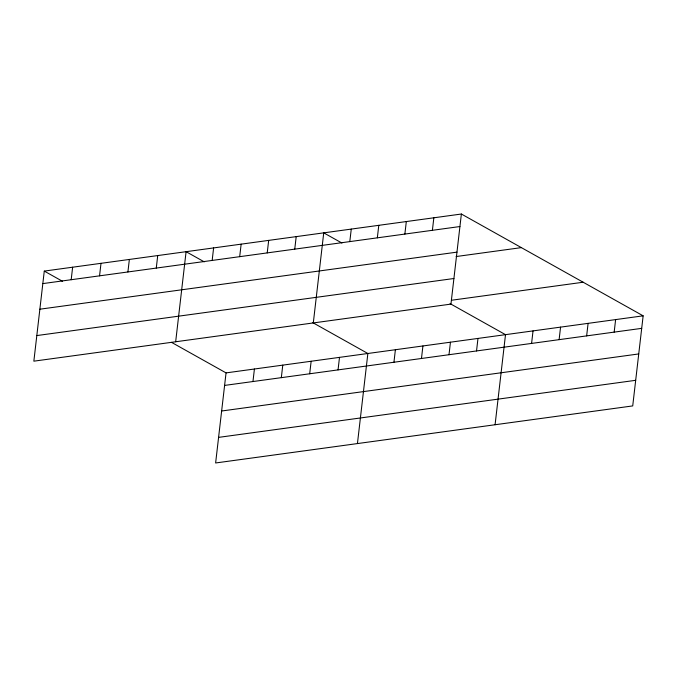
<?xml version="1.0" encoding="UTF-8"?>
<svg xmlns="http://www.w3.org/2000/svg" width="677" height="677" viewBox="0 0 677 677"><rect width="100%" height="100%" fill="white"/><g stroke="black" fill="none" stroke-linecap="round" stroke-linejoin="round"><path stroke-width="1.02" d="M44.276 271.088L33.85 361.171L450.95 304.108L461.375 214.025L44.276 271.088L62.453 281.268M71.187 279.728L72.634 267.203M99.553 275.844L101 263.328M127.911 271.968L129.358 259.443M156.277 268.084L157.724 255.567M175.665 341.767L186.09 251.683L204.268 261.864M212.163 260.442L213.619 247.917M171.518 342.35L226.05 372.892L215.624 462.975L632.724 405.912L643.15 315.829L461.375 214.025M239.692 256.676L241.147 244.152M267.22 252.91L268.676 240.386M252.961 381.532L254.417 369.016M294.749 249.144L296.204 236.62M281.327 377.656L282.774 365.131M313.307 322.937L323.733 232.854L341.91 243.035M309.694 373.772L311.141 361.256M349.806 241.604L351.261 229.088M338.051 369.896L339.499 357.371M377.334 237.839L378.79 225.323M357.439 443.57L367.865 353.496L312.419 322.438M404.863 234.073L406.318 221.557M393.946 362.246L395.393 349.73M432.391 230.307L433.847 217.791M421.475 358.48L422.922 345.964M449.003 354.714L450.45 342.198M476.532 350.948L477.979 338.432M495.082 424.741L505.507 334.666L450.061 303.609M531.589 343.417L533.036 330.901M559.117 339.651L560.564 327.126M586.646 335.885L588.093 323.361M614.174 332.119L615.621 319.595M42.82 283.604L459.92 226.541M39.867 309.203L456.967 252.14M456.103 256.549L521.358 247.621M36.812 335.572L453.912 278.509M451.635 300.233L583.159 282.233M226.05 372.892L643.15 315.829M224.603 385.416L641.703 328.353M221.641 411.007L638.741 353.944M218.586 437.376L635.686 380.313"/></g></svg>
